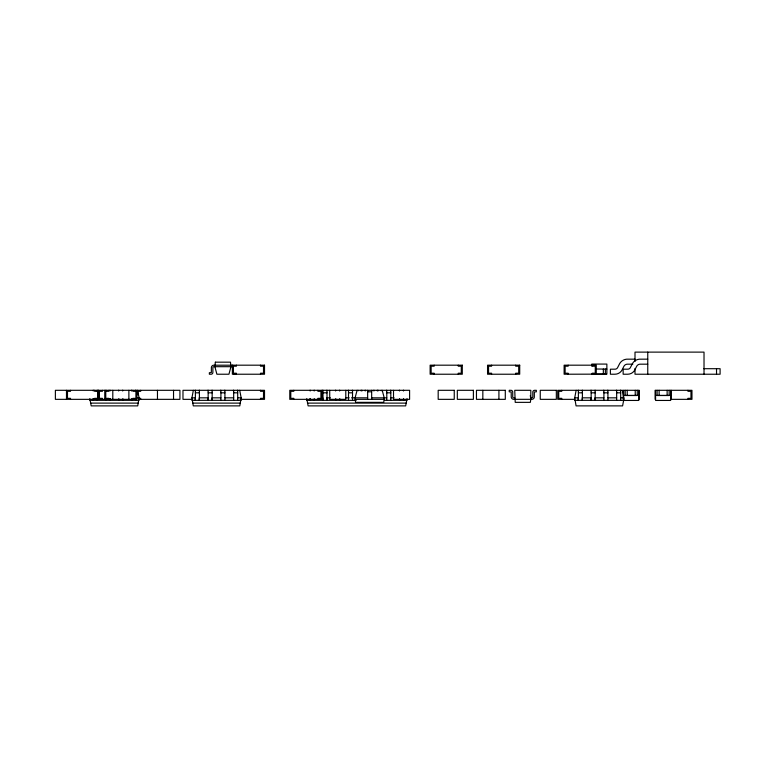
<?xml version="1.0" encoding="UTF-8"?>
<svg xmlns="http://www.w3.org/2000/svg" width="758" height="758" viewBox="0 0 758 758"><rect width="100%" height="100%" fill="white"/><g stroke="black" fill="none" stroke-linecap="round" stroke-linejoin="round"><path stroke-width="1.14" d="M382.212 390.304L384.221 397.836L383.747 402.356L355.568 402.356L355.085 397.836L357.094 390.304M239.718 390.304L241.158 397.836L239.803 405.881L193.281 405.881L191.926 397.836L193.356 390.304M623.948 398.68L622.593 405.881L576.071 405.881L574.716 397.836L576.146 390.304M137.643 390.304L139.074 397.836L137.719 405.881L91.197 405.881L89.842 398.68M407.027 398.68L405.672 405.881L308.118 405.881L306.763 398.68M635.005 359.159L626.591 359.188A9.02 9.02 0 0 0 619.76 363.414L617.524 367.772A3.032 3.032 0 0 1 615.231 369.184L610.389 369.203L610.389 374.225L614.946 374.225A8.054 8.054 0 0 0 622.157 369.771L623.853 366.389A3.989 3.989 0 0 1 627.425 364.181L632.835 364.181M647.758 359.159L639.354 359.188A9.02 9.02 0 0 0 632.523 363.414L630.286 367.772A3.032 3.032 0 0 1 627.994 369.184L623.142 369.203L623.142 374.225L627.709 374.225A8.054 8.054 0 0 0 634.92 369.771L636.606 366.389A3.989 3.989 0 0 1 640.178 364.181L647.758 364.181M703.775 368.701L720.1 368.701L720.1 374.225L635.005 374.225L635.005 368.407M595.921 369.004L606.864 369.108M591.799 374.13L606.864 374.13L606.864 364.077L591.799 364.077L591.799 366.086M367.649 391.81L371.666 391.81M195.393 392.815L199.411 392.815M208.147 392.815L212.164 392.815M220.91 392.815L224.927 392.815M233.672 392.815L237.69 392.815M322.984 392.815L327.011 392.815M348.509 392.815L352.527 392.815M386.788 392.815L390.806 392.815M578.382 392.815L582.4 392.815M591.145 392.815L595.163 392.815M603.908 392.815L607.925 392.815M616.661 392.815L620.688 392.815M623.701 395.43L638.767 395.43M655.594 395.43L670.669 395.43M136.762 397.836L139.074 397.836M191.926 397.836L195.185 397.836L195.185 400.347M220.91 397.836L211.965 397.836L211.965 400.347M224.927 397.836L233.672 397.836M237.69 397.836L241.158 397.836M330.336 397.836L326.802 397.836L326.802 400.347M345.62 397.836L349.154 397.836M351.504 397.836L367.649 397.836M371.666 397.836L384.221 397.836M384.439 397.836L386.788 397.836M390.806 397.836L394.084 397.836M514.739 397.836L513.735 397.836A1.004 1.004 0 0 1 512.73 396.832L512.73 392.057A1.762 1.762 0 0 0 510.968 390.304L509.215 390.304L509.215 391.81L511.195 391.962L511.243 397.164A2.511 2.511 0 0 0 513.403 399.324L532.144 399.324A2.511 2.511 0 0 0 534.314 397.164L534.352 391.962L536.342 391.81L536.342 390.304L534.58 390.304A1.762 1.762 0 0 0 532.817 392.057L532.817 396.832A1.004 1.004 0 0 1 531.813 397.836L530.808 397.836L530.24 395.685M574.716 397.836L578.183 397.836L578.183 400.347M603.908 397.836L594.964 397.836L594.964 400.347M607.925 397.836L616.661 397.836M620.688 397.836L623.948 397.836M138.676 398.338L140.685 398.338L140.685 399.343M138.676 399.343L179.921 399.343L179.921 390.304L55.381 390.304L55.381 399.343L136.914 399.343L136.914 390.304M192.162 399.343L182.981 399.343L182.981 390.304L264.514 390.304L264.514 399.343L240.267 399.343M355.085 399.343L384.221 399.343M574.384 399.343L557.736 399.343L557.736 390.304L622.517 390.304L623.54 395.685M670.726 399.343L691.969 399.343L691.969 390.304L655.092 390.304L655.092 399.343M89.842 400.347L139.074 400.347M191.926 400.347L241.158 400.347M306.763 400.347L356.203 400.347M384.439 400.347L407.027 400.347M574.716 400.347L623.948 400.347M90.524 403.114L138.401 403.114M192.598 403.114L240.476 403.114M307.435 403.114L406.354 403.114M716.528 368.701L716.528 374.225M704.021 374.225L704.021 352.119L635.005 352.119L635.005 361.433M687.951 390.304L687.951 391.308L690.964 391.308L690.964 398.338L687.951 398.338L687.951 399.343M671.171 390.304L671.171 399.343M670.669 390.408L670.669 400.451L655.594 400.451L655.594 390.408M669.162 390.304L669.162 395.524L657.101 395.524L657.101 390.304M667.135 390.304L667.135 395.524M659.128 390.304L659.128 395.524M647.758 352.119L647.758 374.225M639.269 399.343L639.269 390.304L623.199 390.304L623.199 399.343M638.767 390.408L638.767 400.451L623.701 400.451L623.701 390.408M637.26 390.304L637.26 395.524L625.208 395.524L625.208 390.304M635.232 390.304L635.232 395.524M627.226 390.304L627.226 395.524M620.688 390.304L620.688 400.347M620.48 390.304L620.48 390.796M616.661 390.304L616.661 400.347M616.462 390.304L616.462 390.796M607.925 390.304L607.925 400.347M607.726 390.304L607.726 390.796M606.362 374.13L564.123 374.225L564.123 365.185L596.271 365.185L596.271 374.225M605.358 369.004L605.358 374.225M603.908 390.304L603.908 400.347M603.7 390.304L603.7 390.796M603.34 369.004L603.34 374.225M595.163 390.304L595.163 400.347M594.964 390.304L594.964 390.796M592.301 374.13L592.254 373.22L595.267 373.22L595.267 366.19L592.254 366.19L592.254 365.185M591.145 390.304L591.145 400.347M590.946 390.304L590.946 390.796M590.946 400.347L590.946 397.836L582.201 397.836L582.201 400.347M582.4 390.304L582.4 400.347M582.201 390.304L582.201 390.796M578.382 390.304L578.382 400.347M578.183 390.304L578.183 390.796M568.14 365.185L568.14 366.19L565.127 366.19L565.127 373.22L568.14 373.22L568.14 374.225M561.754 390.304L561.754 391.308L558.741 391.308L558.741 398.338L561.754 398.338L561.754 399.343M515.696 365.185L515.696 366.19L518.709 366.19L518.709 373.22L515.696 373.22L515.696 374.225M498.916 390.304L498.916 399.343M491.582 365.185L491.582 366.19L488.559 366.19L488.559 373.22L491.582 373.22L491.582 374.225M482.837 390.304L482.837 399.343M458.268 365.185L458.268 366.19L461.29 366.19L461.29 373.22L458.268 373.22L458.268 374.225M434.163 365.185L434.163 366.19L431.141 366.19L431.141 373.22L434.163 373.22L434.163 374.225M403.569 390.304L403.569 390.796M403.569 398.68L403.569 400.347M403.36 390.304L403.36 390.796M399.542 390.304L399.542 390.796M399.542 398.68L399.542 400.347M399.343 390.304L399.343 390.796M393.516 390.304L393.516 399.343L409.595 399.343L409.595 390.304L289.783 390.304L289.783 399.343L321.932 399.343L321.932 390.304M390.806 390.304L390.806 400.347M390.607 390.304L390.607 390.796M386.788 390.304L386.788 400.347M386.589 390.304L386.589 390.796M381.208 390.323L381.208 390.815M378.043 390.304L378.043 390.796M377.844 390.304L377.844 390.796M377.19 390.323L377.19 390.815M374.026 390.304L374.026 390.796M373.827 390.304L373.827 390.796M371.666 390.304L371.666 399.343M367.649 390.304L367.649 399.343M365.29 390.304L365.29 390.796M365.081 390.304L365.081 390.796M362.125 390.323L362.125 390.815M361.263 390.304L361.263 390.796M361.064 390.304L361.064 390.796M358.098 390.323L358.098 390.815M352.527 390.304L352.527 400.347M352.328 390.304L352.328 390.796M348.509 390.304L348.509 400.347M348.31 390.304L348.31 390.796M345.79 390.304L345.79 399.343L329.721 399.343L329.721 390.304M339.764 390.304L339.764 390.796M339.764 398.68L339.764 400.347M339.565 390.304L339.565 390.796M335.747 390.304L335.747 390.796M335.747 398.68L335.747 400.347M335.548 390.304L335.548 390.796M327.011 390.304L327.011 400.347M326.802 390.304L326.802 390.796M322.984 390.304L322.984 400.347M322.785 390.304L322.785 390.796M322.785 397.836L322.785 400.347M317.915 390.304L317.915 391.308L320.928 391.308L320.928 398.338L317.915 398.338L317.915 399.343M314.248 390.304L314.248 390.796M314.248 398.68L314.248 400.347M314.049 390.304L314.049 390.796M310.23 390.304L310.23 390.796M310.23 398.68L310.23 400.347M310.022 390.304L310.022 390.796M310.022 398.68L310.022 400.347M293.801 390.304L293.801 391.308L290.788 391.308L290.788 398.338L293.801 398.338L293.801 399.343M260.496 365.185L260.496 366.19L263.509 366.19L263.509 373.22L260.496 373.22L260.496 374.225M260.496 390.304L260.496 391.308L263.509 391.308L263.509 398.338L260.496 398.338L260.496 399.343M237.69 390.304L237.69 400.347M237.491 390.304L237.491 390.796M236.382 365.185L236.382 366.19L233.369 366.19L233.369 373.22L236.382 373.22L236.382 374.225M233.672 390.304L233.672 400.347M233.464 390.304L233.464 390.796M224.927 390.304L224.927 400.347M224.728 390.304L224.728 390.796M220.91 390.304L220.91 400.347M220.711 390.304L220.711 390.796M212.164 390.304L212.164 400.347M211.965 390.304L211.965 390.796M208.147 390.304L208.147 400.347M207.948 390.304L207.948 390.796M207.948 400.347L207.948 397.836L199.202 397.836L199.202 400.347M199.411 390.304L199.411 400.347M199.202 390.304L199.202 390.796M195.393 390.304L195.393 400.347M195.185 390.304L195.185 390.796M173.535 390.304L173.535 399.343M157.465 390.304L157.465 399.343M140.685 390.304L140.685 391.308L137.672 391.308L137.672 394.823M135.606 390.304L135.606 390.796M135.606 398.68L135.606 400.347M135.407 390.304L135.407 390.796M132.896 390.304L132.896 391.308L135.909 391.308L135.909 398.338L132.896 398.338L132.896 399.343M131.589 390.304L131.589 390.796M131.589 398.68L131.589 400.347M131.39 390.304L131.39 390.796M128.879 390.304L128.879 399.343M122.853 390.304L122.853 390.796M122.853 398.68L122.853 400.347M122.644 390.304L122.644 390.796M118.826 390.304L118.826 390.796M118.826 398.68L118.826 400.347M118.627 390.304L118.627 390.796M112.8 390.304L112.8 399.343M110.09 390.304L110.09 390.796M110.09 398.68L110.09 400.347M109.891 390.304L109.891 390.796M109.891 398.68L109.891 400.347M108.782 390.304L108.782 391.308L105.769 391.308L105.769 398.338L108.782 398.338L108.782 399.343M106.073 390.304L106.073 390.796M106.073 398.68L106.073 400.347M105.864 390.304L105.864 390.796M105.864 398.68L105.864 400.347M104.765 390.304L104.765 399.343M102.406 390.304L102.406 391.308L99.393 391.308L99.393 398.338L102.406 398.338L102.406 399.343M98.635 390.304L98.635 399.343M98.388 390.304L98.388 399.343M97.327 390.304L97.327 390.796M97.327 398.68L97.327 400.347M97.128 390.304L97.128 390.796M97.128 398.68L97.128 400.347M94.617 390.304L94.617 391.308L97.63 391.308L97.63 398.338L94.617 398.338L94.617 399.343M93.31 390.304L93.31 390.796M93.31 398.68L93.31 400.347M93.111 390.304L93.111 390.796M93.111 398.68L93.111 400.347M70.503 390.304L70.503 391.308L67.49 391.308L67.49 398.338L70.503 398.338L70.503 399.343M66.486 390.304L66.486 399.343M234.724 374.225A1.762 1.762 0 0 1 234.051 374.092M233.094 373.144A1.762 1.762 0 0 1 232.962 372.472L232.962 367.696A1.004 1.004 0 0 0 231.957 366.692L213.879 366.692A1.004 1.004 0 0 0 212.875 367.696L212.875 372.472A1.762 1.762 0 0 1 211.112 374.225L209.35 374.225L209.35 372.718L211.34 372.566L211.378 367.365A2.511 2.511 0 0 1 213.548 365.204L232.289 365.204A2.511 2.511 0 0 1 233.492 365.697M215.357 362.172L214.884 366.692L216.892 374.225L228.944 374.225L230.953 366.692L230.47 362.172L215.357 362.172M530.808 399.343L530.335 402.356L515.222 402.356L514.739 390.304L530.808 390.304L530.808 399.343M264.514 365.185L232.365 365.185L232.365 374.225L264.514 374.225L264.514 365.185M462.295 365.185L430.137 365.185L430.137 374.225L462.295 374.225L462.295 365.185M519.713 365.185L487.555 365.185L487.555 374.225L519.713 374.225L519.713 365.185M454.25 390.304L438.181 390.304L438.181 399.343L454.25 399.343L454.25 390.304M473.39 390.304L457.32 390.304L457.32 399.343L473.39 399.343L473.39 390.304M505.292 390.304L476.46 390.304L476.46 399.343L505.292 399.343L505.292 390.304M556.334 390.304L540.255 390.304L540.255 399.343L556.334 399.343L556.334 390.304"/></g></svg>
